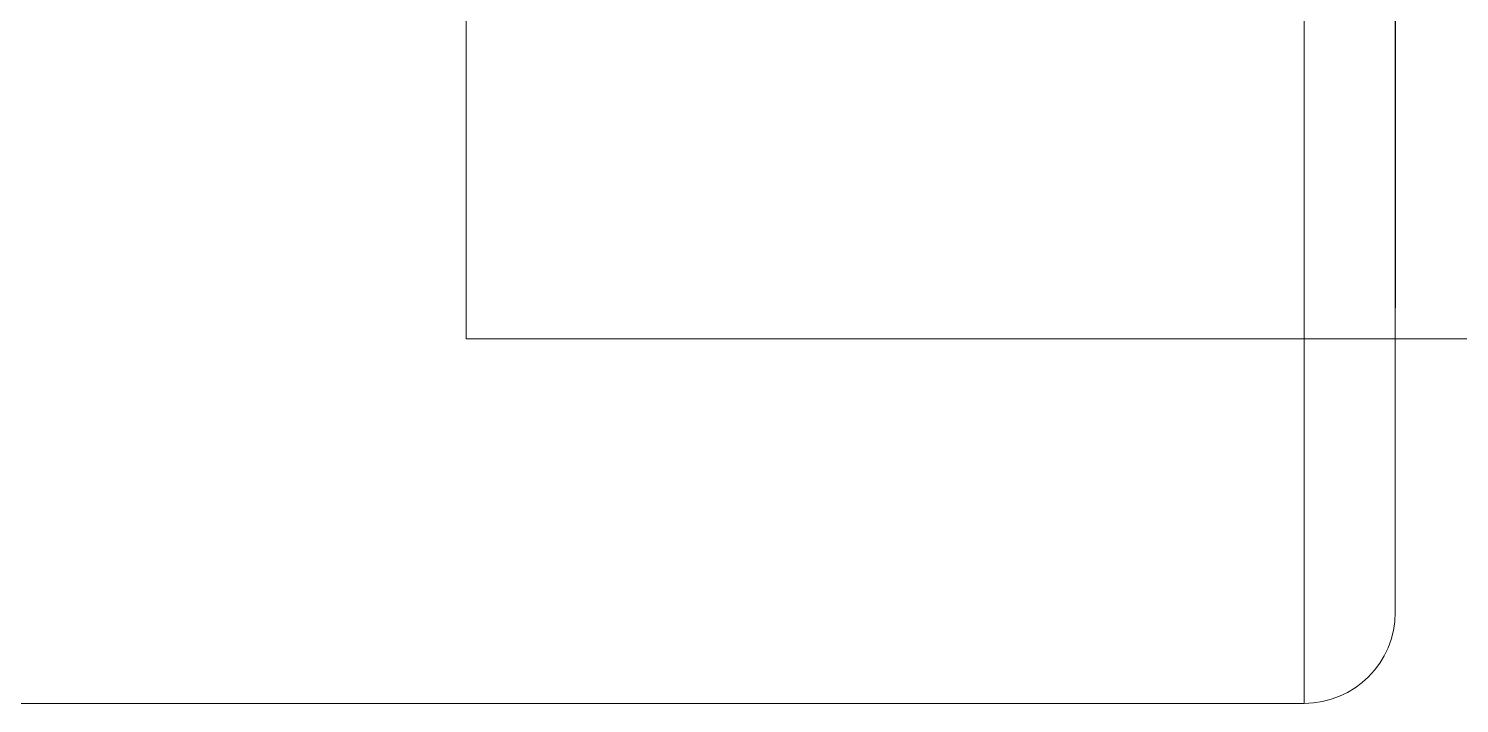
# Model space of a CAD drawing. Header units: millimetres. Extents: x -50460 to 50460, y -35640 to 35640.
# Drawn here: x -33296.74 to -33257.49, y 21234.44 to 21252.95 of the extents above; entities that cross this region are included whole.
import ezdxf

# ---------------------------------------------------------------- set-up
doc = ezdxf.new("R2010")
doc.units = ezdxf.units.MM
doc.linetypes.add('双点画线', pattern=[22, 12, -2, 2, -2, 2, -2])
for name, color, linetype, lineweight in [('7', 30, '双点画线', 18), ('尺寸线层', 4, 'Continuous', 18), ('粗实线层', 7, 'Continuous', 15), ('粗实线层_1', 7, 'Continuous', 15), ('细实线层', 3, 'Continuous', 18)]:
    doc.layers.add(name, color=color, linetype=linetype, lineweight=lineweight)

# ---------------------------------------------------------------- blocks, each defined once
blk = doc.blocks.new('*X209')
at = {"layer": '细实线层'}
for q in [(485, 120), (565, 0)]:
    blk.add_line((485, 0), q, dxfattribs=at)
blk = doc.blocks.new('*X939')
at = {"layer": '粗实线层'}
for p, q in [((-3.51, -42.5), (-3.51, -85)), ((-3.51, -85), (-3.51, -42.5)), ((-1.01, -42.5), (-1.01, -82.5)), ((-1, -74.15), (-1, -63.653)), ((-1.01, -74.15), (-1, -74.15)), ((-73.49, -85), (-3.51, -85))]:
    blk.add_line(p, q, dxfattribs=at)
blk.add_arc((-3.51, -82.5), 2.5, 270, 0, dxfattribs=at)
blk = doc.blocks.new('*X856')
at = {"layer": '粗实线层_1'}
blk.add_blockref('*X939', (961.5, -277.284), dxfattribs=at)
blk = doc.blocks.new('*X805')
at = {"layer": '尺寸线层'}
blk.add_blockref('*X856', (-1515, 819.783), dxfattribs=at)

msp = doc.modelspace()

# ---------------------------------------------------------------- block references
at = {"layer": '7'}
msp.add_blockref('*X209', (-33769.742, 21244.445), dxfattribs=at)

# ---------------------------------------------------------------- next in the draw order: block references
at = {"layer": '尺寸线层'}
msp.add_blockref('*X805', (-32704.742, 20776.945), dxfattribs=at)

doc.saveas('drawing.dxf')
